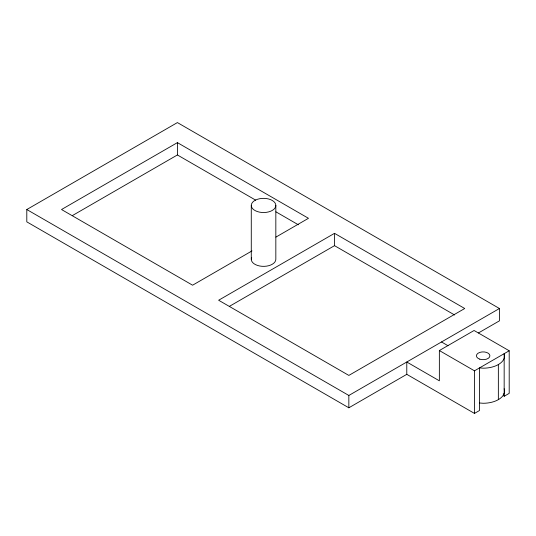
<?xml version="1.0" encoding="UTF-8"?>
<svg xmlns="http://www.w3.org/2000/svg" width="536" height="536" viewBox="0 0 536 536"><rect width="100%" height="100%" fill="white"/><g stroke="black" fill="none" stroke-linecap="round" stroke-linejoin="round"><path stroke-width="0.8" d="M406.784 374.336L406.784 362.008L439.359 380.815L439.359 350.544L474.079 330.498L509.2 350.772L509.2 393.37L504.162 396.285L504.162 353.686L504.644 355.783A21.48 12.402 0 0 1 483.157 368.192L479.519 367.91L479.519 410.509L474.481 413.417L406.784 374.336L348.842 407.789L26.8 221.857L26.8 209.529L177.403 122.583L499.445 308.508L499.445 320.836L478.44 332.963M275.886 237.12L308.475 218.299L177.403 142.63L61.519 209.529L192.591 285.206L251.987 250.915M72.387 215.586L177.403 154.958L255.612 200.109M334.518 233.334L218.634 300.24L348.842 375.414L464.725 308.508L334.518 233.334L334.518 245.662L454.595 314.987M229.502 306.297L334.518 245.662M26.8 209.529L348.842 395.461L499.445 308.508M439.359 350.544L474.481 370.818L509.2 350.772M479.519 402.992L483.157 403.273A21.48 12.402 0 0 0 504.644 390.865L504.162 388.768M275.893 211.814L298.338 224.778M441.503 341.961L448.016 345.72M504.162 396.285L503.907 395.173A21.48 12.402 0 0 0 503.217 393.94M498.353 364.554L498.353 399.635M474.481 370.818L474.481 413.417M348.842 395.461L348.842 407.789M275.832 205.442A12.274 7.089 0 0 1 257.421 211.586A12.274 7.089 0 0 1 257.421 199.305A12.274 7.089 0 0 1 275.832 205.442L275.832 259.27A12.274 7.089 0 0 1 261.957 266.298A12.274 7.089 0 0 1 251.699 257.434M251.277 205.442L251.277 259.27M177.403 142.63L177.403 154.958M479.78 359.16A6.754 3.899 0 0 0 489.911 355.783A6.754 3.899 0 0 0 479.78 352.413A6.754 3.899 0 0 0 479.78 359.16"/></g></svg>
